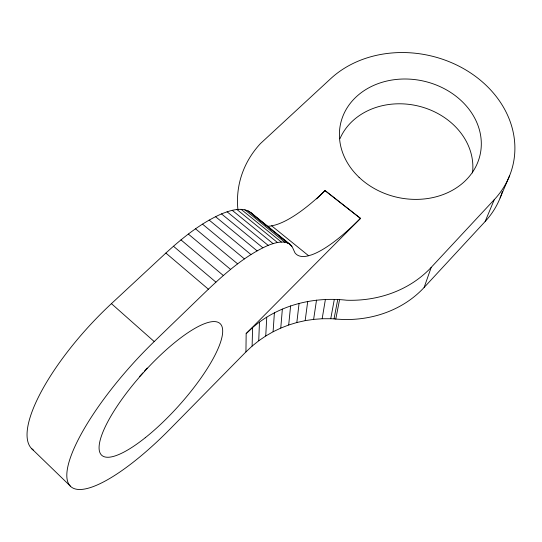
<?xml version="1.0" encoding="UTF-8"?>
<svg xmlns="http://www.w3.org/2000/svg" width="542" height="542" viewBox="0 0 542 542"><rect width="100%" height="100%" fill="white"/><g stroke="black" fill="none" stroke-linecap="round" stroke-linejoin="round"><path stroke-width="0.81" d="M360.532 218.311A121.252 32.066 -52.7 0 1 311.555 254.855L307.87 255.932A121.252 32.066 -52.7 0 1 294.923 252.748C293.087 249.124 292.104 244.503 287.7 242.992C281.217 240.729 274.293 243.046 268.161 245.363C245.363 255.465 226.38 272.294 208.379 289.204L154.213 341.562A130.913 35.935 -48.1 0 0 67.154 479.46A130.913 35.935 -48.1 0 0 170.317 428.763L245.939 351.9L246.163 333.594L360.511 218.412L325.078 190.567A119.633 36.748 -52.9 0 1 274.794 225.133L270.878 225.98A119.633 36.748 -52.9 0 1 267.281 226.271M245.939 351.9L252.118 346.094L252.592 327.605C278.148 305.281 313.296 296.427 346.636 300.221A108.8 94.477 9.6 0 0 431.215 267.369L494.27 199.646A105.372 87.899 12.6 0 0 475.632 76.49A105.372 87.899 12.6 0 0 330.993 78.4L260.445 143.576A108.8 94.477 9.6 0 0 237.904 209.436M252.118 346.094L258.737 340.782L259.469 322.138M258.737 340.782L265.743 335.999L266.752 317.212M265.743 335.999L273.093 331.765L274.394 312.849M273.093 331.765L280.763 328.093L282.362 309.075M280.763 328.093L288.69 325.01L290.6 305.905M288.69 325.01L296.84 322.524L299.069 303.351M296.84 322.524L305.166 320.647L307.721 301.42M316.603 198.914L325.078 190.567M305.166 320.647L313.622 319.387L316.508 300.126M313.622 319.387L322.165 318.743L325.39 299.475M322.165 318.743L330.749 318.723L334.306 299.462M330.749 318.723L334.035 318.852L337.727 299.59M334.035 318.852L335.783 319.082L339.536 299.834M335.783 319.082L342.612 319.455A104.85 92.045 9.8 0 0 424.115 287.477L431.215 267.369M424.115 287.477L485.151 221.502L494.27 199.646M500.09 198.006L509.649 175.561M246.163 333.594L252.592 327.605M33.59 450.267A129.064 41.111 -47.5 0 1 111.428 303.642L165.872 253.053C182.647 237.769 200.615 223.162 221.502 213.9C230.506 210.384 241.908 206.414 250.722 212.45L290.085 244.367M325.065 190.669L360.511 218.412M271.637 225.818L308.581 255.722M252.89 214.639L265.912 225.194M267.213 226.251L268.514 227.308M270.472 228.893L271.772 229.943M278.283 235.228L288.696 243.67M290.004 244.727L291.955 246.312M248.033 210.818L287.7 242.992M244.828 209.774L284.801 242.206M241.115 209.327L281.379 242.037M236.908 209.503L277.457 242.498M232.227 210.323L273.046 243.602M227.084 211.787L268.161 245.363M221.502 213.9L262.829 247.775M215.52 216.665L257.077 250.844M209.171 220.086L250.932 254.557M202.491 224.131L244.442 258.907M195.526 228.799L237.64 263.873M188.331 234.063L230.587 269.415M180.953 239.882L223.318 275.519M173.447 246.231L215.899 282.125M165.872 253.053L208.379 289.204M111.428 303.642L154.213 341.562M31.693 448.661L70.297 486.052M250.722 212.45L252.348 214.09M502.326 191.55A101.672 85.853 12.8 0 1 485.151 221.502M339.963 138.691A68.956 58.197 12.8 0 1 419.623 106.374A68.956 58.197 12.8 0 1 472.502 172.932M147.214 368.059A87.276 27.717 -47.5 0 1 144.518 371.107M142.878 372.923A87.276 27.717 -47.5 0 1 139.538 376.514M359.061 177.302A71.463 59.579 12.5 0 0 478.451 160.513A71.463 59.579 12.5 0 0 393.553 79.789A71.463 59.579 12.5 0 0 359.061 177.302M145.256 437.726A88.522 24.221 -48.1 0 0 220.492 324.014A88.522 24.221 -48.1 0 0 116.916 406.514A88.522 24.221 -48.1 0 0 145.256 437.726"/></g></svg>
